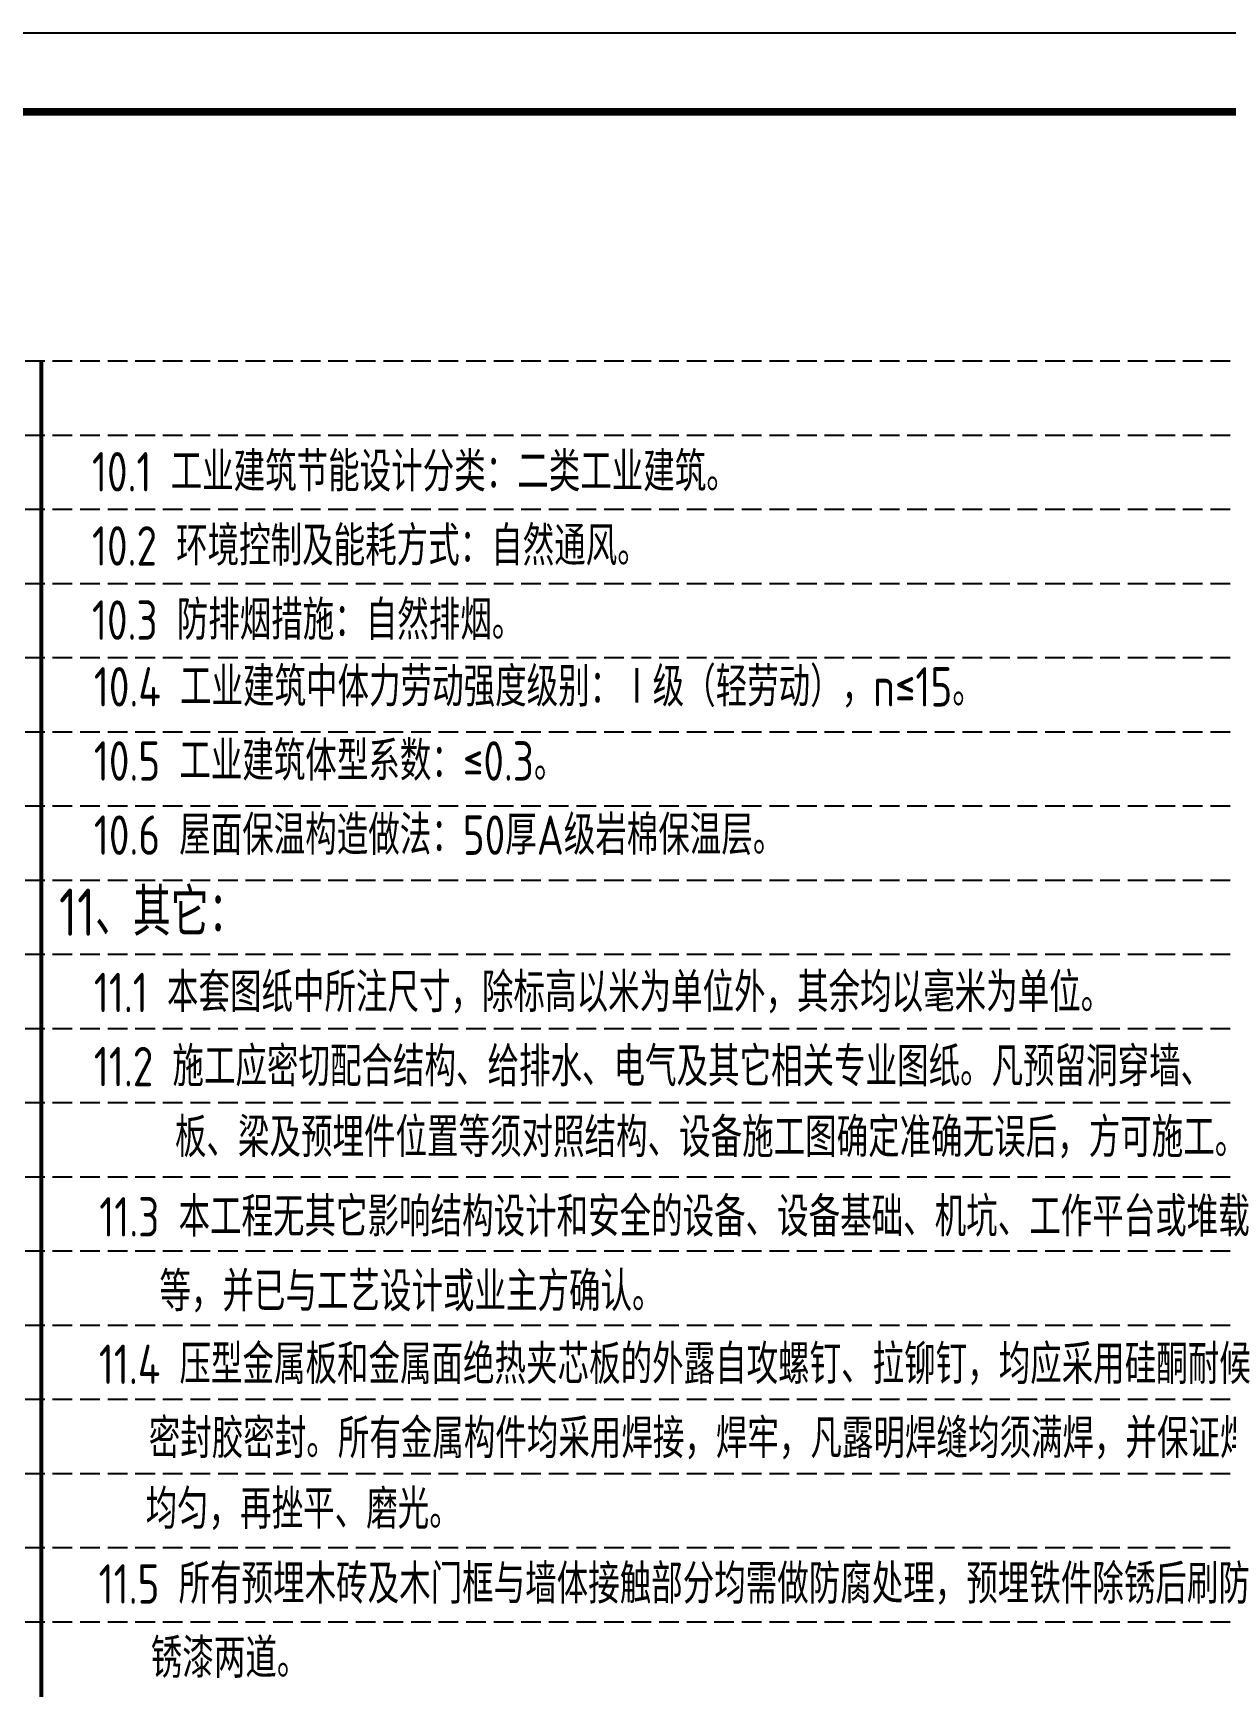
# Model space of a CAD drawing. Extents: x 1680110 to 2520911, y 137232 to 777463.
# Drawn here: x 2431239 to 2446382, y 713354 to 734352 of the extents above; entities that cross this region are included whole.
import ezdxf

# ---------------------------------------------------------------- set-up
doc = ezdxf.new("R2010")
doc.units = 0
doc.header["$LTSCALE"] = 1000
doc.header["$MEASUREMENT"] = 0
doc.linetypes.add('DASH', pattern=[0.35, 0.25, -0.1])
for name, color, linetype in [('3T_BAR', 7, 'Continuous'), ('DOTE', 1, 'Continuous'), ('PUB_TITLE', 4, 'Continuous')]:
    doc.layers.add(name, color=color, linetype=linetype)
doc.styles.add('_HZTXT', font='tssdeng.shx', dxfattribs={"width": 0.7, "bigfont": 'hztxt.shx'})

msp = doc.modelspace()

# ---------------------------------------------------------------- linework, layer by layer
at = {"layer": '3T_BAR', "const_width": 50, "elevation": 0}
msp.add_lwpolyline([(2431343.5, 694408.1), (2431343.5, 730189.9)], dxfattribs=at)
at = {"layer": 'DOTE', "color": 251, "linetype": 'DASH'}
for p, q in [((2382136.9, 730189.9, 0), (2447258.7, 730189.9, 0)), ((2382136.9, 729248.3, 0), (2447258.7, 729248.3, 0)), ((2382136.9, 728306.7, 0), (2447258.7, 728306.7, 0)), ((2382136.9, 727365, 0), (2447258.7, 727365, 0)), ((2382136.9, 726423.4, 0), (2447258.7, 726423.4, 0)), ((2382136.9, 725481.8, 0), (2447258.7, 725481.8, 0)), ((2382136.9, 724540.2, 0), (2447258.7, 724540.2, 0)), ((2382136.9, 723598.5, 0), (2447258.7, 723598.5, 0)), ((2382136.9, 722656.9, 0), (2447258.7, 722656.9, 0)), ((2382136.9, 721715.3, 0), (2447258.7, 721715.3, 0)), ((2382136.9, 720773.6, 0), (2447258.7, 720773.6, 0)), ((2382136.9, 719832, 0), (2447258.7, 719832, 0)), ((2382136.9, 718890.4, 0), (2447258.7, 718890.4, 0)), ((2382136.9, 717948.8, 0), (2447258.7, 717948.8, 0)), ((2382136.9, 717007.1, 0), (2447258.7, 717007.1, 0)), ((2382136.9, 716065.5, 0), (2447258.7, 716065.5, 0)), ((2382136.9, 715123.9, 0), (2447258.7, 715123.9, 0)), ((2382136.9, 714182.3, 0), (2447258.7, 714182.3, 0))]:
    msp.add_line(p, q, dxfattribs=at)
at = {"layer": 'PUB_TITLE', "elevation": 0}
msp.add_lwpolyline([(2379658.7, 692352.3), (2453958.7, 692352.3), (2453958.7, 734352.3), (2379658.7, 734352.3)], close=True, dxfattribs=at)
at = {"layer": 'PUB_TITLE', "const_width": 100, "elevation": 0}
msp.add_lwpolyline([(2382158.7, 693352.3), (2452958.7, 693352.3), (2452958.7, 733352.3), (2382158.7, 733352.3)], close=True, dxfattribs=at)

# ---------------------------------------------------------------- texts
at = {"style": '_HZTXT', "width": 0.8}
for s, height, p in [('10.1 工业建筑节能设计分类：二类工业建筑。', 500, (2431986.6, 728532.5, 0)), ('10.2 环境控制及能耗方式：自然通风。', 500, (2431986.6, 727590.8, 0)), ('10.3 防排烟措施：自然排烟。', 500, (2431986.6, 726649.2, 0)), ('10.4 工业建筑中体力劳动强度级别：Ⅰ级（轻劳动），n≤15。', 500, (2432010.2, 725802.1, 0)), ('10.5 工业建筑体型系数：≤0.3。', 500, (2432010.2, 724860.5, 0)), ('10.6 屋面保温构造做法：50厚A级岩棉保温层。', 500, (2432010.2, 723918.9, 0)), ('11、其它：', 600, (2431569.1, 722890.6, 0)), ('11.1 本套图纸中所注尺寸，除标高以米为单位外，其余均以毫米为单位。', 500, (2432010.2, 721921.5, 0)), ('11.2 施工应密切配合结构、给排水、电气及其它相关专业图纸。凡预留洞穿墙、', 500, (2432010.2, 720979.9, 0)), ('板、梁及预埋件位置等须对照结构、设备施工图确定准确无误后，方可施工。', 500, (2433040.2, 720080.7, 0)), ('11.3 本工程无其它影响结构设计和安全的设备、设备基础、机坑、工作平台或堆载', 500, (2432079.2, 719073, 0)), ('等，并已与工艺设计或业主方确认。', 500, (2432842.6, 718123.9, 0)), ('11.4 压型金属板和金属面绝热夹芯板的外露自攻螺钉、拉铆钉，均应采用硅酮耐候', 500, (2432073.5, 717200.5, 0)), ('密封胶密封。所有金属构件均采用焊接，焊牢，凡露明焊缝均须满焊，并保证焊缝', 500, (2432707.3, 716258.8, 0)), ('均匀，再挫平、磨光。', 500, (2432668, 715362, 0)), ('11.5 所有预埋木砖及木门框与墙体接触部分均需做防腐处理，预埋铁件除锈后刷防', 500, (2432071.4, 714411.5, 0)), ('锈漆两道。', 500, (2432733.5, 713469.9, 0))]:
    msp.add_text(s, height=height, dxfattribs=at).set_placement(p)

doc.saveas('drawing.dxf')
